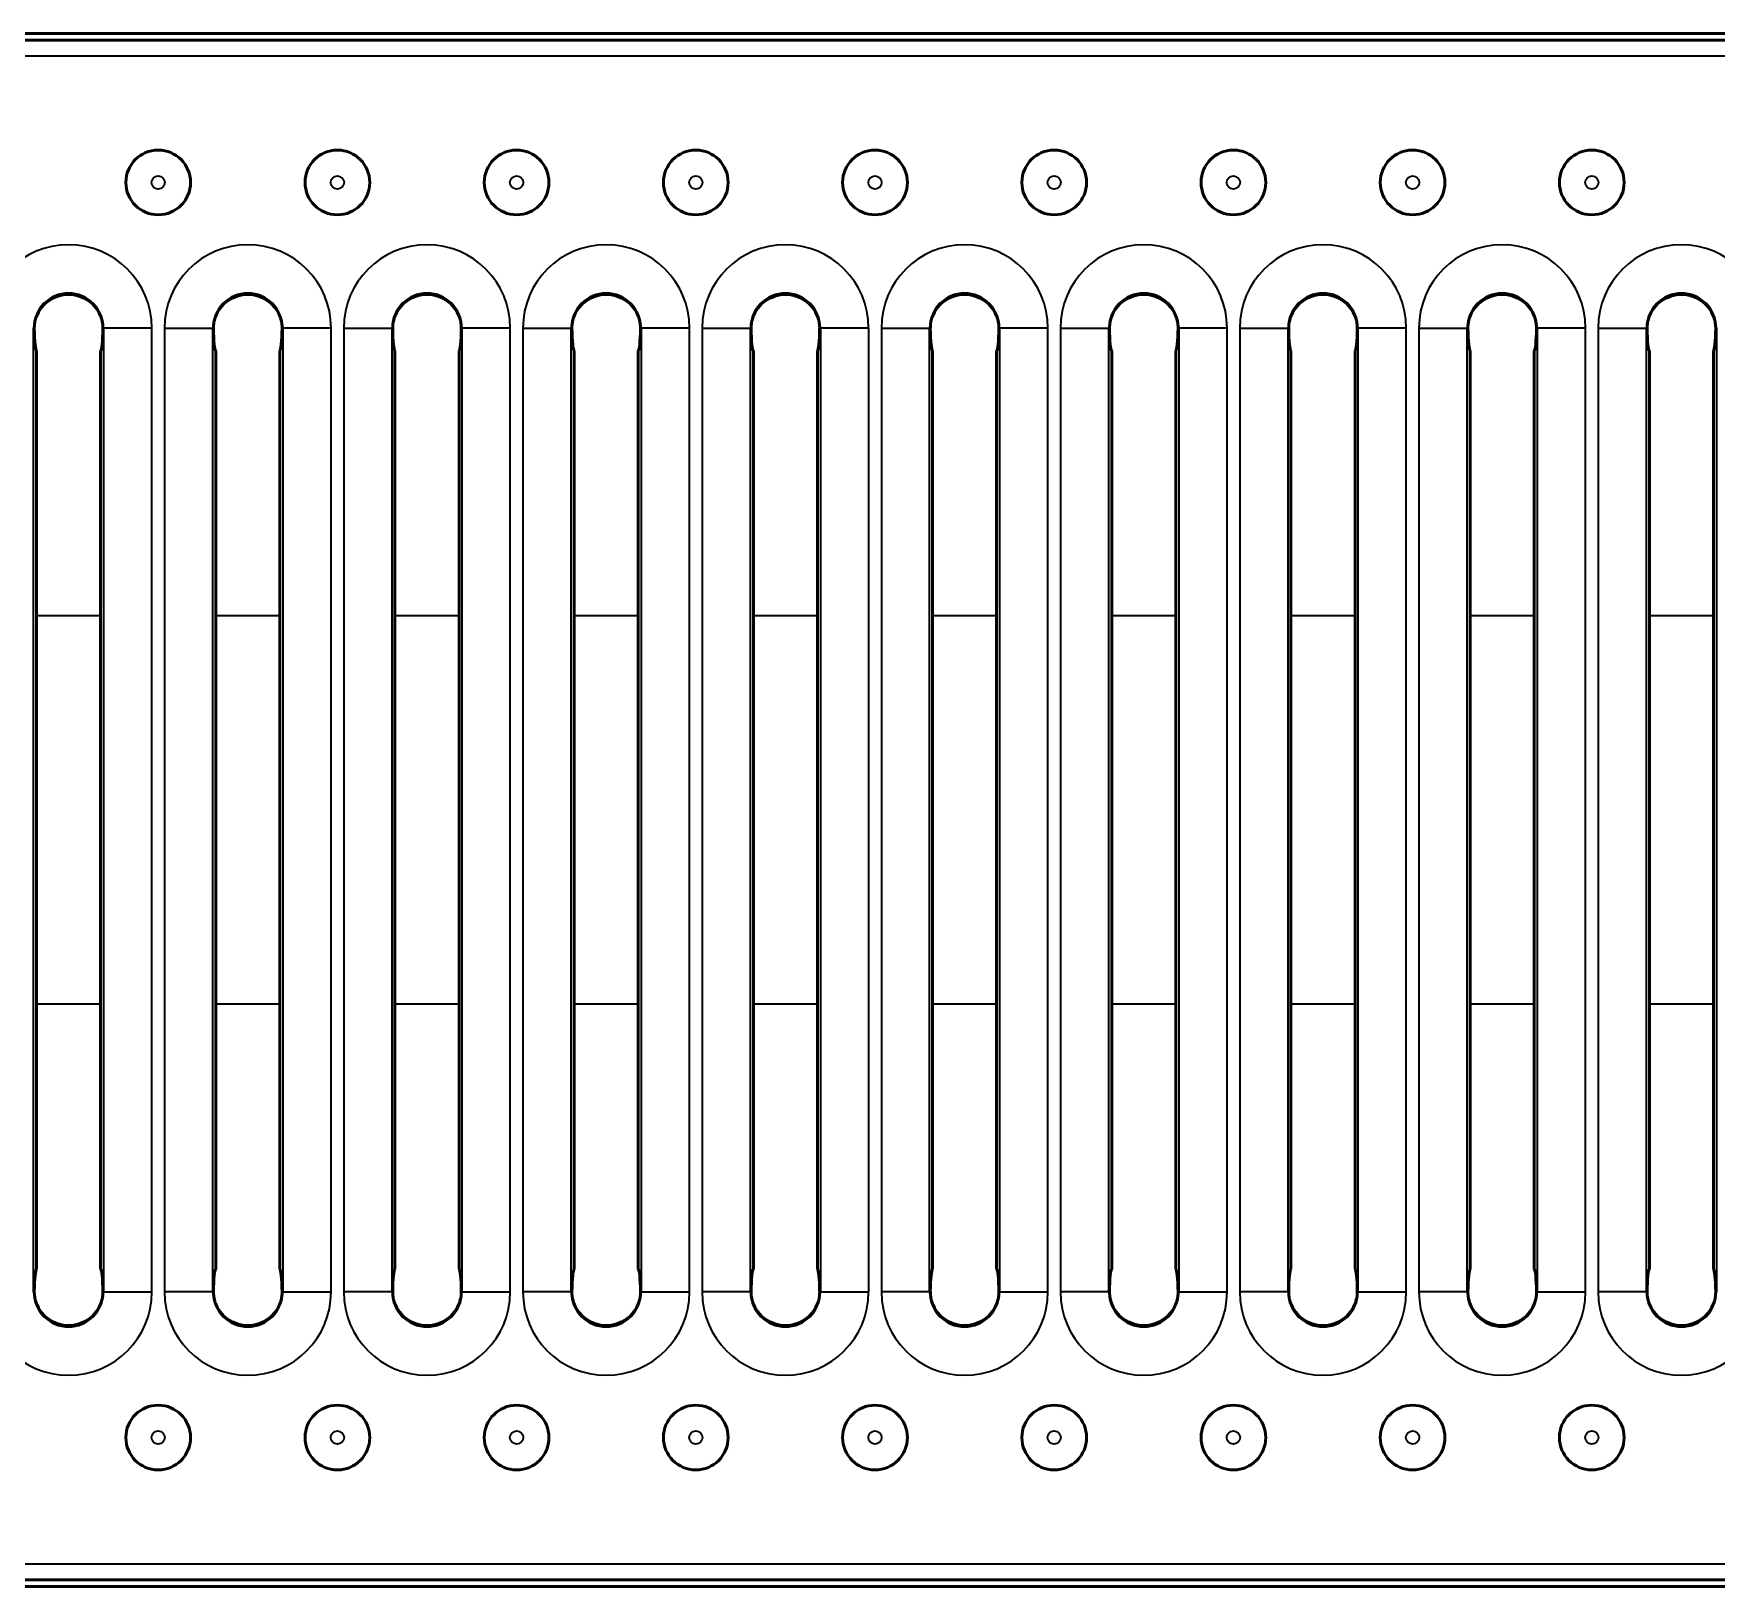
# Model space of a CAD drawing. Header units: millimetres. Extents: x 0 to 2181, y -65 to 1050.
# Drawn here: x 849.9 to 979.9, y 424.1 to 544.1 of the extents above; entities that cross this region are included whole.
import ezdxf

# ---------------------------------------------------------------- set-up
doc = ezdxf.new("R2010")
doc.units = ezdxf.units.MM
doc.header["$LTSCALE"] = 2.5
doc.layers.add('Sichtbar (ISO)', color=7, linetype='Continuous', lineweight=50)
doc.layers.add('Sichtbar schmal (ISO)', color=7, linetype='Continuous', lineweight=35)

msp = doc.modelspace()

# ---------------------------------------------------------------- linework, layer by layer
at = {"layer": 'Sichtbar (ISO)'}
for p, q in [((1435.667, 544.09), (435.667, 544.09)), ((1435.167, 543.59), (436.167, 543.59)), ((850.092, 519.59), (850.092, 448.59)), ((855.042, 448.59), (855.042, 519.59)), ((863.942, 519.59), (863.942, 448.59)), ((868.892, 448.59), (868.892, 519.59)), ((877.792, 519.59), (877.792, 448.59)), ((882.742, 448.59), (882.742, 519.59)), ((891.642, 519.59), (891.642, 448.59)), ((896.592, 448.59), (896.592, 519.59)), ((905.492, 519.59), (905.492, 448.59)), ((910.442, 448.59), (910.442, 519.59)), ((919.342, 519.59), (919.342, 448.59)), ((924.292, 448.59), (924.292, 519.59)), ((933.192, 519.59), (933.192, 448.59)), ((938.142, 448.59), (938.142, 519.59)), ((947.042, 519.59), (947.042, 448.59)), ((951.992, 448.59), (951.992, 519.59)), ((960.892, 519.59), (960.892, 448.59)), ((965.842, 448.59), (965.842, 519.59)), ((974.742, 519.59), (974.742, 448.59)), ((979.692, 448.59), (979.692, 519.59)), ((1435.667, 424.09), (435.667, 424.09)), ((1435.167, 424.59), (436.167, 424.59))]:
    msp.add_line(p, q, dxfattribs=at)
for centre in [(859.492, 532.59), (873.342, 532.59), (887.192, 532.59), (901.042, 532.59), (914.892, 532.59), (928.742, 532.59), (942.592, 532.59), (956.442, 532.59), (970.292, 532.59), (859.492, 435.59), (873.342, 435.59), (887.192, 435.59), (901.042, 435.59), (914.892, 435.59), (928.742, 435.59), (942.592, 435.59), (956.442, 435.59), (970.292, 435.59)]:
    msp.add_circle(centre, 2.5, dxfattribs=at)
for centre, major_axis, ratio, start_param, end_param in [((852.567, 521.268), (0, 2.667), 0.9996402, 5.0597379, 7.5066327), ((866.417, 521.268), (0, 2.667), 0.9996402, 5.0597379, 7.5066327), ((880.267, 521.268), (0, 2.667), 0.9996402, 5.0597379, 7.5066327), ((894.117, 521.268), (0, 2.667), 0.9996402, 5.0597379, 7.5066327), ((907.967, 521.268), (0, 2.667), 0.9996402, 5.0597379, 7.5066327), ((921.817, 521.268), (0, 2.667), 0.9996402, 5.0597379, 7.5066327), ((935.667, 521.268), (0, 2.667), 0.9996402, 5.0597379, 7.5066327), ((949.517, 521.268), (0, 2.667), 0.9996402, 5.0597379, 7.5066327), ((963.367, 521.268), (0, 2.667), 0.9996402, 5.0597379, 7.5066327), ((977.217, 521.268), (0, 2.667), 0.9996402, 5.0597379, 7.5066327), ((850.092, 521.59), (0, -2), 0.0874887, 4.8377168, 6.2831853), ((855.042, 521.59), (0, 2), 0.0874887, 3.1415927, 4.5870611), ((863.942, 521.59), (0, -2), 0.0874887, 4.8377168, 6.2831853), ((868.892, 521.59), (0, 2), 0.0874887, 3.1415927, 4.5870611), ((877.792, 521.59), (0, -2), 0.0874887, 4.8377168, 6.2831853), ((882.742, 521.59), (0, 2), 0.0874887, 3.1415927, 4.5870611), ((891.642, 521.59), (0, -2), 0.0874887, 4.8377168, 6.2831853), ((896.592, 521.59), (0, 2), 0.0874887, 3.1415927, 4.5870611), ((905.492, 521.59), (0, -2), 0.0874887, 4.8377168, 6.2831853), ((910.442, 521.59), (0, 2), 0.0874887, 3.1415927, 4.5870611), ((919.342, 521.59), (0, -2), 0.0874887, 4.8377168, 6.2831853), ((924.292, 521.59), (0, 2), 0.0874887, 3.1415927, 4.5870611), ((933.192, 521.59), (0, -2), 0.0874887, 4.8377168, 6.2831853), ((938.142, 521.59), (0, 2), 0.0874887, 3.1415927, 4.5870611), ((947.042, 521.59), (0, -2), 0.0874887, 4.8377168, 6.2831853), ((951.992, 521.59), (0, 2), 0.0874887, 3.1415927, 4.5870611), ((960.892, 521.59), (0, -2), 0.0874887, 4.8377168, 6.2831853), ((965.842, 521.59), (0, 2), 0.0874887, 3.1415927, 4.5870611), ((974.742, 521.59), (0, -2), 0.0874887, 4.8377168, 6.2831853), ((979.692, 521.59), (0, 2), 0.0874887, 3.1415927, 4.5870611), ((850.092, 446.59), (0, 2), 0.0874887, 0, 1.4454685), ((855.042, 446.59), (0, -2), 0.0874887, 1.6961242, 3.1415927), ((863.942, 446.59), (0, 2), 0.0874887, 0, 1.4454685), ((868.892, 446.59), (0, -2), 0.0874887, 1.6961242, 3.1415927), ((877.792, 446.59), (0, 2), 0.0874887, 0, 1.4454685), ((882.742, 446.59), (0, -2), 0.0874887, 1.6961242, 3.1415927), ((891.642, 446.59), (0, 2), 0.0874887, 0, 1.4454685), ((896.592, 446.59), (0, -2), 0.0874887, 1.6961242, 3.1415927), ((905.492, 446.59), (0, 2), 0.0874887, 0, 1.4454685), ((910.442, 446.59), (0, -2), 0.0874887, 1.6961242, 3.1415927), ((919.342, 446.59), (0, 2), 0.0874887, 0, 1.4454685), ((924.292, 446.59), (0, -2), 0.0874887, 1.6961242, 3.1415927), ((933.192, 446.59), (0, 2), 0.0874887, 0, 1.4454685), ((938.142, 446.59), (0, -2), 0.0874887, 1.6961242, 3.1415927), ((947.042, 446.59), (0, 2), 0.0874887, 0, 1.4454685), ((951.992, 446.59), (0, -2), 0.0874887, 1.6961242, 3.1415927), ((960.892, 446.59), (0, 2), 0.0874887, 0, 1.4454685), ((965.842, 446.59), (0, -2), 0.0874887, 1.6961242, 3.1415927), ((974.742, 446.59), (0, 2), 0.0874887, 0, 1.4454685), ((979.692, 446.59), (0, -2), 0.0874887, 1.6961242, 3.1415927), ((852.567, 446.911), (0, -2.667), 0.9996402, 5.0597379, 7.5066327), ((866.417, 446.911), (0, -2.667), 0.9996402, 5.0597379, 7.5066327), ((880.267, 446.911), (0, -2.667), 0.9996402, 5.0597379, 7.5066327), ((894.117, 446.911), (0, -2.667), 0.9996402, 5.0597379, 7.5066327), ((907.967, 446.911), (0, -2.667), 0.9996402, 5.0597379, 7.5066327), ((921.817, 446.911), (0, -2.667), 0.9996402, 5.0597379, 7.5066327), ((935.667, 446.911), (0, -2.667), 0.9996402, 5.0597379, 7.5066327), ((949.517, 446.911), (0, -2.667), 0.9996402, 5.0597379, 7.5066327), ((963.367, 446.911), (0, -2.667), 0.9996402, 5.0597379, 7.5066327), ((977.217, 446.911), (0, -2.667), 0.9996402, 5.0597379, 7.5066327)]:
    msp.add_ellipse(centre, major_axis=major_axis, ratio=ratio, start_param=start_param, end_param=end_param, dxfattribs=at)
for points, knots in [([(849.919, 521.34), (849.919, 521.353), (849.919, 521.367), (849.919, 521.396), (849.919, 521.411), (849.92, 521.452), (849.921, 521.477), (849.925, 521.554), (849.93, 521.606), (849.953, 521.793), (849.981, 521.925), (850.032, 522.094), (850.046, 522.135), (850.061, 522.176)], [0, 0, 0, 0, 0.004080736, 0.004080736, 0.00866605, 0.00866605, 0.016351881, 0.016351881, 0.031890083, 0.031890083, 0.072800189, 0.072800189, 0.086303969, 0.086303969, 0.086303969, 0.086303969]), ([(855.074, 522.176), (855.078, 522.166), (855.081, 522.155), (855.111, 522.07), (855.134, 521.993), (855.182, 521.787), (855.202, 521.657), (855.213, 521.496), (855.214, 521.467), (855.216, 521.422), (855.216, 521.406), (855.216, 521.381), (855.216, 521.373), (855.216, 521.356), (855.216, 521.348), (855.216, 521.34)], [0.001228229, 0.001228229, 0.001228229, 0.001228229, 0.004648992, 0.004648992, 0.029389751, 0.029389751, 0.068905962, 0.068905962, 0.077693724, 0.077693724, 0.082516728, 0.082516728, 0.085093648, 0.085093648, 0.087568489, 0.087568489, 0.087568489, 0.087568489]), ([(863.769, 521.34), (863.769, 521.353), (863.769, 521.367), (863.769, 521.396), (863.769, 521.411), (863.77, 521.452), (863.771, 521.477), (863.775, 521.554), (863.78, 521.606), (863.803, 521.793), (863.831, 521.925), (863.882, 522.094), (863.896, 522.135), (863.911, 522.176)], [0, 0, 0, 0, 0.004080736, 0.004080736, 0.00866605, 0.00866605, 0.016351881, 0.016351881, 0.031890083, 0.031890083, 0.072800189, 0.072800189, 0.086303969, 0.086303969, 0.086303969, 0.086303969]), ([(868.924, 522.176), (868.928, 522.166), (868.931, 522.155), (868.961, 522.07), (868.984, 521.993), (869.032, 521.787), (869.052, 521.657), (869.063, 521.496), (869.064, 521.467), (869.066, 521.422), (869.066, 521.406), (869.066, 521.381), (869.066, 521.373), (869.066, 521.356), (869.066, 521.348), (869.066, 521.34)], [0.001228229, 0.001228229, 0.001228229, 0.001228229, 0.004648992, 0.004648992, 0.029389751, 0.029389751, 0.068905962, 0.068905962, 0.077693724, 0.077693724, 0.082516728, 0.082516728, 0.085093648, 0.085093648, 0.087568489, 0.087568489, 0.087568489, 0.087568489]), ([(877.619, 521.34), (877.619, 521.353), (877.619, 521.367), (877.619, 521.396), (877.619, 521.411), (877.62, 521.452), (877.621, 521.477), (877.625, 521.554), (877.63, 521.606), (877.653, 521.793), (877.681, 521.925), (877.732, 522.094), (877.746, 522.135), (877.761, 522.176)], [0, 0, 0, 0, 0.004080736, 0.004080736, 0.00866605, 0.00866605, 0.016351881, 0.016351881, 0.031890083, 0.031890083, 0.072800189, 0.072800189, 0.086303969, 0.086303969, 0.086303969, 0.086303969]), ([(882.774, 522.176), (882.778, 522.166), (882.781, 522.155), (882.811, 522.07), (882.834, 521.993), (882.882, 521.787), (882.902, 521.657), (882.913, 521.496), (882.914, 521.467), (882.916, 521.422), (882.916, 521.406), (882.916, 521.381), (882.916, 521.373), (882.916, 521.356), (882.916, 521.348), (882.916, 521.34)], [0.001228229, 0.001228229, 0.001228229, 0.001228229, 0.004648992, 0.004648992, 0.029389751, 0.029389751, 0.068905962, 0.068905962, 0.077693724, 0.077693724, 0.082516728, 0.082516728, 0.085093648, 0.085093648, 0.087568489, 0.087568489, 0.087568489, 0.087568489]), ([(891.469, 521.34), (891.469, 521.353), (891.469, 521.367), (891.469, 521.396), (891.469, 521.411), (891.47, 521.452), (891.471, 521.477), (891.475, 521.554), (891.48, 521.606), (891.503, 521.793), (891.531, 521.925), (891.582, 522.094), (891.596, 522.135), (891.611, 522.176)], [0, 0, 0, 0, 0.004080736, 0.004080736, 0.00866605, 0.00866605, 0.016351881, 0.016351881, 0.031890083, 0.031890083, 0.072800189, 0.072800189, 0.086303969, 0.086303969, 0.086303969, 0.086303969]), ([(896.624, 522.176), (896.628, 522.166), (896.631, 522.155), (896.661, 522.07), (896.684, 521.993), (896.732, 521.787), (896.752, 521.657), (896.763, 521.496), (896.764, 521.467), (896.766, 521.422), (896.766, 521.406), (896.766, 521.381), (896.766, 521.373), (896.766, 521.356), (896.766, 521.348), (896.766, 521.34)], [0.001228229, 0.001228229, 0.001228229, 0.001228229, 0.004648992, 0.004648992, 0.029389751, 0.029389751, 0.068905962, 0.068905962, 0.077693724, 0.077693724, 0.082516728, 0.082516728, 0.085093648, 0.085093648, 0.087568489, 0.087568489, 0.087568489, 0.087568489]), ([(905.319, 521.34), (905.319, 521.353), (905.319, 521.367), (905.319, 521.396), (905.319, 521.411), (905.32, 521.452), (905.321, 521.477), (905.325, 521.554), (905.33, 521.606), (905.353, 521.793), (905.381, 521.925), (905.432, 522.094), (905.446, 522.135), (905.461, 522.176)], [0, 0, 0, 0, 0.004080736, 0.004080736, 0.00866605, 0.00866605, 0.016351881, 0.016351881, 0.031890083, 0.031890083, 0.072800189, 0.072800189, 0.086303969, 0.086303969, 0.086303969, 0.086303969]), ([(910.474, 522.176), (910.478, 522.166), (910.481, 522.155), (910.511, 522.07), (910.534, 521.993), (910.582, 521.787), (910.602, 521.657), (910.613, 521.496), (910.614, 521.467), (910.616, 521.422), (910.616, 521.406), (910.616, 521.381), (910.616, 521.373), (910.616, 521.356), (910.616, 521.348), (910.616, 521.34)], [0.001228229, 0.001228229, 0.001228229, 0.001228229, 0.004648992, 0.004648992, 0.029389751, 0.029389751, 0.068905962, 0.068905962, 0.077693724, 0.077693724, 0.082516728, 0.082516728, 0.085093648, 0.085093648, 0.087568489, 0.087568489, 0.087568489, 0.087568489]), ([(919.169, 521.34), (919.169, 521.353), (919.169, 521.367), (919.169, 521.396), (919.169, 521.411), (919.17, 521.452), (919.171, 521.477), (919.175, 521.554), (919.18, 521.606), (919.203, 521.793), (919.231, 521.925), (919.282, 522.094), (919.296, 522.135), (919.311, 522.176)], [0, 0, 0, 0, 0.004080736, 0.004080736, 0.00866605, 0.00866605, 0.016351881, 0.016351881, 0.031890083, 0.031890083, 0.072800189, 0.072800189, 0.086303969, 0.086303969, 0.086303969, 0.086303969]), ([(924.324, 522.176), (924.328, 522.166), (924.331, 522.155), (924.361, 522.07), (924.384, 521.993), (924.432, 521.787), (924.452, 521.657), (924.463, 521.496), (924.464, 521.467), (924.466, 521.422), (924.466, 521.406), (924.466, 521.381), (924.466, 521.373), (924.466, 521.356), (924.466, 521.348), (924.466, 521.34)], [0.001228229, 0.001228229, 0.001228229, 0.001228229, 0.004648992, 0.004648992, 0.029389751, 0.029389751, 0.068905962, 0.068905962, 0.077693724, 0.077693724, 0.082516728, 0.082516728, 0.085093648, 0.085093648, 0.087568489, 0.087568489, 0.087568489, 0.087568489]), ([(933.019, 521.34), (933.018, 521.429), (933.022, 521.519), (933.046, 521.752), (933.074, 521.897), (933.129, 522.084), (933.144, 522.13), (933.161, 522.176)], [0.926222978, 0.926222978, 0.926222978, 0.926222978, 0.952847845, 0.952847845, 0.996529956, 0.996529956, 1.011169979, 1.011169979, 1.011169979, 1.011169979]), ([(938.174, 522.176), (938.19, 522.13), (938.206, 522.084), (938.261, 521.897), (938.289, 521.752), (938.313, 521.519), (938.317, 521.429), (938.316, 521.34)], [0.30692114, 0.30692114, 0.30692114, 0.30692114, 0.321561164, 0.321561164, 0.365243274, 0.365243274, 0.391868142, 0.391868142, 0.391868142, 0.391868142]), ([(946.869, 521.34), (946.869, 521.353), (946.869, 521.367), (946.869, 521.396), (946.869, 521.411), (946.87, 521.452), (946.871, 521.477), (946.875, 521.554), (946.88, 521.606), (946.903, 521.793), (946.931, 521.925), (946.982, 522.094), (946.996, 522.135), (947.011, 522.176)], [0, 0, 0, 0, 0.004080736, 0.004080736, 0.00866605, 0.00866605, 0.016351881, 0.016351881, 0.031890083, 0.031890083, 0.072800189, 0.072800189, 0.086303969, 0.086303969, 0.086303969, 0.086303969]), ([(952.024, 522.176), (952.028, 522.166), (952.031, 522.155), (952.061, 522.07), (952.084, 521.993), (952.132, 521.787), (952.152, 521.657), (952.163, 521.496), (952.164, 521.467), (952.166, 521.422), (952.166, 521.406), (952.166, 521.381), (952.166, 521.373), (952.166, 521.356), (952.166, 521.348), (952.166, 521.34)], [0.001228229, 0.001228229, 0.001228229, 0.001228229, 0.004648992, 0.004648992, 0.029389751, 0.029389751, 0.068905962, 0.068905962, 0.077693724, 0.077693724, 0.082516728, 0.082516728, 0.085093648, 0.085093648, 0.087568489, 0.087568489, 0.087568489, 0.087568489]), ([(960.719, 521.34), (960.719, 521.353), (960.719, 521.367), (960.719, 521.396), (960.719, 521.411), (960.72, 521.452), (960.721, 521.477), (960.725, 521.554), (960.73, 521.606), (960.753, 521.793), (960.781, 521.925), (960.832, 522.094), (960.846, 522.135), (960.861, 522.176)], [0, 0, 0, 0, 0.004080736, 0.004080736, 0.00866605, 0.00866605, 0.016351881, 0.016351881, 0.031890083, 0.031890083, 0.072800189, 0.072800189, 0.086303969, 0.086303969, 0.086303969, 0.086303969]), ([(965.874, 522.176), (965.878, 522.166), (965.881, 522.155), (965.911, 522.07), (965.934, 521.993), (965.982, 521.787), (966.002, 521.657), (966.013, 521.496), (966.014, 521.467), (966.016, 521.422), (966.016, 521.406), (966.016, 521.381), (966.016, 521.373), (966.016, 521.356), (966.016, 521.348), (966.016, 521.34)], [0.001228229, 0.001228229, 0.001228229, 0.001228229, 0.004648992, 0.004648992, 0.029389751, 0.029389751, 0.068905962, 0.068905962, 0.077693724, 0.077693724, 0.082516728, 0.082516728, 0.085093648, 0.085093648, 0.087568489, 0.087568489, 0.087568489, 0.087568489]), ([(974.569, 521.34), (974.569, 521.353), (974.569, 521.367), (974.569, 521.396), (974.569, 521.411), (974.57, 521.452), (974.571, 521.477), (974.575, 521.554), (974.58, 521.606), (974.603, 521.793), (974.631, 521.925), (974.682, 522.094), (974.696, 522.135), (974.711, 522.176)], [0, 0, 0, 0, 0.004080736, 0.004080736, 0.00866605, 0.00866605, 0.016351881, 0.016351881, 0.031890083, 0.031890083, 0.072800189, 0.072800189, 0.086303969, 0.086303969, 0.086303969, 0.086303969]), ([(979.724, 522.176), (979.728, 522.166), (979.731, 522.155), (979.761, 522.07), (979.784, 521.993), (979.832, 521.787), (979.852, 521.657), (979.863, 521.496), (979.864, 521.467), (979.866, 521.422), (979.866, 521.406), (979.866, 521.381), (979.866, 521.373), (979.866, 521.356), (979.866, 521.348), (979.866, 521.34)], [0.001228229, 0.001228229, 0.001228229, 0.001228229, 0.004648992, 0.004648992, 0.029389751, 0.029389751, 0.068905962, 0.068905962, 0.077693724, 0.077693724, 0.082516728, 0.082516728, 0.085093648, 0.085093648, 0.087568489, 0.087568489, 0.087568489, 0.087568489]), ([(850.061, 446.004), (850.057, 446.014), (850.053, 446.024), (850.024, 446.11), (850.001, 446.187), (849.953, 446.393), (849.933, 446.523), (849.922, 446.683), (849.921, 446.712), (849.919, 446.758), (849.919, 446.774), (849.919, 446.798), (849.919, 446.807), (849.919, 446.823), (849.919, 446.832), (849.919, 446.84)], [0.001228229, 0.001228229, 0.001228229, 0.001228229, 0.004648992, 0.004648992, 0.029389751, 0.029389751, 0.068905962, 0.068905962, 0.077693724, 0.077693724, 0.082516728, 0.082516728, 0.085093648, 0.085093648, 0.087568489, 0.087568489, 0.087568489, 0.087568489]), ([(855.216, 446.84), (855.216, 446.826), (855.216, 446.813), (855.216, 446.784), (855.216, 446.769), (855.215, 446.728), (855.214, 446.703), (855.209, 446.625), (855.205, 446.574), (855.182, 446.387), (855.153, 446.255), (855.102, 446.086), (855.089, 446.044), (855.074, 446.004)], [0, 0, 0, 0, 0.004080736, 0.004080736, 0.00866605, 0.00866605, 0.016351881, 0.016351881, 0.031890083, 0.031890083, 0.072800189, 0.072800189, 0.086303969, 0.086303969, 0.086303969, 0.086303969]), ([(863.911, 446.004), (863.907, 446.014), (863.903, 446.024), (863.874, 446.11), (863.851, 446.187), (863.803, 446.393), (863.783, 446.523), (863.772, 446.683), (863.771, 446.712), (863.769, 446.758), (863.769, 446.774), (863.769, 446.798), (863.769, 446.807), (863.769, 446.823), (863.769, 446.832), (863.769, 446.84)], [0.001228229, 0.001228229, 0.001228229, 0.001228229, 0.004648992, 0.004648992, 0.029389751, 0.029389751, 0.068905962, 0.068905962, 0.077693724, 0.077693724, 0.082516728, 0.082516728, 0.085093648, 0.085093648, 0.087568489, 0.087568489, 0.087568489, 0.087568489]), ([(869.066, 446.84), (869.066, 446.826), (869.066, 446.813), (869.066, 446.784), (869.066, 446.769), (869.065, 446.728), (869.064, 446.703), (869.059, 446.625), (869.055, 446.574), (869.032, 446.387), (869.003, 446.255), (868.952, 446.086), (868.939, 446.044), (868.924, 446.004)], [0, 0, 0, 0, 0.004080736, 0.004080736, 0.00866605, 0.00866605, 0.016351881, 0.016351881, 0.031890083, 0.031890083, 0.072800189, 0.072800189, 0.086303969, 0.086303969, 0.086303969, 0.086303969]), ([(877.761, 446.004), (877.757, 446.014), (877.753, 446.024), (877.724, 446.11), (877.701, 446.187), (877.653, 446.393), (877.633, 446.523), (877.622, 446.683), (877.621, 446.712), (877.619, 446.758), (877.619, 446.774), (877.619, 446.798), (877.619, 446.807), (877.619, 446.823), (877.619, 446.832), (877.619, 446.84)], [0.001228229, 0.001228229, 0.001228229, 0.001228229, 0.004648992, 0.004648992, 0.029389751, 0.029389751, 0.068905962, 0.068905962, 0.077693724, 0.077693724, 0.082516728, 0.082516728, 0.085093648, 0.085093648, 0.087568489, 0.087568489, 0.087568489, 0.087568489]), ([(882.916, 446.84), (882.916, 446.826), (882.916, 446.813), (882.916, 446.784), (882.916, 446.769), (882.915, 446.728), (882.914, 446.703), (882.909, 446.625), (882.905, 446.574), (882.882, 446.387), (882.853, 446.255), (882.802, 446.086), (882.789, 446.044), (882.774, 446.004)], [0, 0, 0, 0, 0.004080736, 0.004080736, 0.00866605, 0.00866605, 0.016351881, 0.016351881, 0.031890083, 0.031890083, 0.072800189, 0.072800189, 0.086303969, 0.086303969, 0.086303969, 0.086303969]), ([(891.611, 446.004), (891.607, 446.014), (891.603, 446.024), (891.574, 446.11), (891.551, 446.187), (891.503, 446.393), (891.483, 446.523), (891.472, 446.683), (891.471, 446.712), (891.469, 446.758), (891.469, 446.774), (891.469, 446.798), (891.469, 446.807), (891.469, 446.823), (891.469, 446.832), (891.469, 446.84)], [0.001228229, 0.001228229, 0.001228229, 0.001228229, 0.004648992, 0.004648992, 0.029389751, 0.029389751, 0.068905962, 0.068905962, 0.077693724, 0.077693724, 0.082516728, 0.082516728, 0.085093648, 0.085093648, 0.087568489, 0.087568489, 0.087568489, 0.087568489]), ([(896.766, 446.84), (896.766, 446.826), (896.766, 446.813), (896.766, 446.784), (896.766, 446.769), (896.765, 446.728), (896.764, 446.703), (896.759, 446.625), (896.755, 446.574), (896.732, 446.387), (896.703, 446.255), (896.652, 446.086), (896.639, 446.044), (896.624, 446.004)], [0, 0, 0, 0, 0.004080736, 0.004080736, 0.00866605, 0.00866605, 0.016351881, 0.016351881, 0.031890083, 0.031890083, 0.072800189, 0.072800189, 0.086303969, 0.086303969, 0.086303969, 0.086303969]), ([(905.461, 446.004), (905.457, 446.014), (905.453, 446.024), (905.424, 446.11), (905.401, 446.187), (905.353, 446.393), (905.333, 446.523), (905.322, 446.683), (905.321, 446.712), (905.319, 446.758), (905.319, 446.774), (905.319, 446.798), (905.319, 446.807), (905.319, 446.823), (905.319, 446.832), (905.319, 446.84)], [0.001228229, 0.001228229, 0.001228229, 0.001228229, 0.004648992, 0.004648992, 0.029389751, 0.029389751, 0.068905962, 0.068905962, 0.077693724, 0.077693724, 0.082516728, 0.082516728, 0.085093648, 0.085093648, 0.087568489, 0.087568489, 0.087568489, 0.087568489]), ([(910.616, 446.84), (910.616, 446.826), (910.616, 446.813), (910.616, 446.784), (910.616, 446.769), (910.615, 446.728), (910.614, 446.703), (910.609, 446.625), (910.605, 446.574), (910.582, 446.387), (910.553, 446.255), (910.502, 446.086), (910.489, 446.044), (910.474, 446.004)], [0, 0, 0, 0, 0.004080736, 0.004080736, 0.00866605, 0.00866605, 0.016351881, 0.016351881, 0.031890083, 0.031890083, 0.072800189, 0.072800189, 0.086303969, 0.086303969, 0.086303969, 0.086303969]), ([(919.311, 446.004), (919.307, 446.014), (919.303, 446.024), (919.274, 446.11), (919.251, 446.187), (919.203, 446.393), (919.183, 446.523), (919.172, 446.683), (919.171, 446.712), (919.169, 446.758), (919.169, 446.774), (919.169, 446.798), (919.169, 446.807), (919.169, 446.823), (919.169, 446.832), (919.169, 446.84)], [0.001228229, 0.001228229, 0.001228229, 0.001228229, 0.004648992, 0.004648992, 0.029389751, 0.029389751, 0.068905962, 0.068905962, 0.077693724, 0.077693724, 0.082516728, 0.082516728, 0.085093648, 0.085093648, 0.087568489, 0.087568489, 0.087568489, 0.087568489]), ([(924.466, 446.84), (924.466, 446.826), (924.466, 446.813), (924.466, 446.784), (924.466, 446.769), (924.465, 446.728), (924.464, 446.703), (924.459, 446.625), (924.455, 446.574), (924.432, 446.387), (924.403, 446.255), (924.352, 446.086), (924.339, 446.044), (924.324, 446.004)], [0, 0, 0, 0, 0.004080736, 0.004080736, 0.00866605, 0.00866605, 0.016351881, 0.016351881, 0.031890083, 0.031890083, 0.072800189, 0.072800189, 0.086303969, 0.086303969, 0.086303969, 0.086303969]), ([(933.161, 446.004), (933.144, 446.049), (933.129, 446.096), (933.074, 446.282), (933.046, 446.427), (933.022, 446.66), (933.018, 446.75), (933.019, 446.84)], [0.92606731, 0.92606731, 0.92606731, 0.92606731, 0.940707334, 0.940707334, 0.984389444, 0.984389444, 1.011014312, 1.011014312, 1.011014312, 1.011014312]), ([(938.316, 446.84), (938.317, 446.75), (938.313, 446.66), (938.289, 446.427), (938.261, 446.282), (938.206, 446.096), (938.19, 446.049), (938.174, 446.004)], [0.307076808, 0.307076808, 0.307076808, 0.307076808, 0.333701675, 0.333701675, 0.377383785, 0.377383785, 0.392023809, 0.392023809, 0.392023809, 0.392023809]), ([(947.011, 446.004), (947.007, 446.014), (947.003, 446.024), (946.974, 446.11), (946.951, 446.187), (946.903, 446.393), (946.883, 446.523), (946.872, 446.683), (946.871, 446.712), (946.869, 446.758), (946.869, 446.774), (946.869, 446.798), (946.869, 446.807), (946.869, 446.823), (946.869, 446.832), (946.869, 446.84)], [0.001228229, 0.001228229, 0.001228229, 0.001228229, 0.004648992, 0.004648992, 0.029389751, 0.029389751, 0.068905962, 0.068905962, 0.077693724, 0.077693724, 0.082516728, 0.082516728, 0.085093648, 0.085093648, 0.087568489, 0.087568489, 0.087568489, 0.087568489]), ([(952.166, 446.84), (952.166, 446.826), (952.166, 446.813), (952.166, 446.784), (952.166, 446.769), (952.165, 446.728), (952.164, 446.703), (952.159, 446.625), (952.155, 446.574), (952.132, 446.387), (952.103, 446.255), (952.052, 446.086), (952.039, 446.044), (952.024, 446.004)], [0, 0, 0, 0, 0.004080736, 0.004080736, 0.00866605, 0.00866605, 0.016351881, 0.016351881, 0.031890083, 0.031890083, 0.072800189, 0.072800189, 0.086303969, 0.086303969, 0.086303969, 0.086303969]), ([(960.861, 446.004), (960.857, 446.014), (960.853, 446.024), (960.824, 446.11), (960.801, 446.187), (960.753, 446.393), (960.733, 446.523), (960.722, 446.683), (960.721, 446.712), (960.719, 446.758), (960.719, 446.774), (960.719, 446.798), (960.719, 446.807), (960.719, 446.823), (960.719, 446.832), (960.719, 446.84)], [0.001228229, 0.001228229, 0.001228229, 0.001228229, 0.004648992, 0.004648992, 0.029389751, 0.029389751, 0.068905962, 0.068905962, 0.077693724, 0.077693724, 0.082516728, 0.082516728, 0.085093648, 0.085093648, 0.087568489, 0.087568489, 0.087568489, 0.087568489]), ([(966.016, 446.84), (966.016, 446.826), (966.016, 446.813), (966.016, 446.784), (966.016, 446.769), (966.015, 446.728), (966.014, 446.703), (966.009, 446.625), (966.005, 446.574), (965.982, 446.387), (965.953, 446.255), (965.902, 446.086), (965.889, 446.044), (965.874, 446.004)], [0, 0, 0, 0, 0.004080736, 0.004080736, 0.00866605, 0.00866605, 0.016351881, 0.016351881, 0.031890083, 0.031890083, 0.072800189, 0.072800189, 0.086303969, 0.086303969, 0.086303969, 0.086303969]), ([(974.711, 446.004), (974.707, 446.014), (974.703, 446.024), (974.674, 446.11), (974.651, 446.187), (974.603, 446.393), (974.583, 446.523), (974.572, 446.683), (974.571, 446.712), (974.569, 446.758), (974.569, 446.774), (974.569, 446.798), (974.569, 446.807), (974.569, 446.823), (974.569, 446.832), (974.569, 446.84)], [0.001228229, 0.001228229, 0.001228229, 0.001228229, 0.004648992, 0.004648992, 0.029389751, 0.029389751, 0.068905962, 0.068905962, 0.077693724, 0.077693724, 0.082516728, 0.082516728, 0.085093648, 0.085093648, 0.087568489, 0.087568489, 0.087568489, 0.087568489]), ([(979.866, 446.84), (979.866, 446.826), (979.866, 446.813), (979.866, 446.784), (979.866, 446.769), (979.865, 446.728), (979.864, 446.703), (979.859, 446.625), (979.855, 446.574), (979.832, 446.387), (979.803, 446.255), (979.752, 446.086), (979.739, 446.044), (979.724, 446.004)], [0, 0, 0, 0, 0.004080736, 0.004080736, 0.00866605, 0.00866605, 0.016351881, 0.016351881, 0.031890083, 0.031890083, 0.072800189, 0.072800189, 0.086303969, 0.086303969, 0.086303969, 0.086303969])]:
    msp.add_open_spline(points, degree=3, knots=knots, dxfattribs=at)
at = {"layer": 'Sichtbar schmal (ISO)'}
for p, q in [((1435.167, 542.34), (436.167, 542.34)), ((849.867, 446.84), (849.867, 521.34)), ((849.867, 521.34), (849.919, 521.34)), ((855.268, 521.34), (855.216, 521.34)), ((859.003, 521.34), (855.268, 521.34)), ((855.268, 521.34), (855.268, 446.84)), ((859.003, 446.84), (859.003, 521.34)), ((859.982, 521.34), (859.982, 446.84)), ((859.982, 521.34), (863.717, 521.34)), ((863.717, 446.84), (863.717, 521.34)), ((863.717, 521.34), (863.769, 521.34)), ((869.118, 521.34), (869.066, 521.34)), ((872.853, 521.34), (869.118, 521.34)), ((869.118, 521.34), (869.118, 446.84)), ((872.853, 446.84), (872.853, 521.34)), ((873.832, 521.34), (873.832, 446.84)), ((873.832, 521.34), (877.567, 521.34)), ((877.567, 446.84), (877.567, 521.34)), ((877.567, 521.34), (877.619, 521.34)), ((882.968, 521.34), (882.916, 521.34)), ((886.703, 521.34), (882.968, 521.34)), ((882.968, 521.34), (882.968, 446.84)), ((886.703, 446.84), (886.703, 521.34)), ((887.682, 521.34), (887.682, 446.84)), ((887.682, 521.34), (891.417, 521.34)), ((891.417, 446.84), (891.417, 521.34)), ((891.417, 521.34), (891.469, 521.34)), ((896.818, 521.34), (896.766, 521.34)), ((900.553, 521.34), (896.818, 521.34)), ((896.818, 521.34), (896.818, 446.84)), ((900.553, 446.84), (900.553, 521.34)), ((901.532, 521.34), (901.532, 446.84)), ((901.532, 521.34), (905.267, 521.34)), ((905.267, 446.84), (905.267, 521.34)), ((905.267, 521.34), (905.319, 521.34)), ((910.668, 521.34), (910.616, 521.34)), ((914.403, 521.34), (910.668, 521.34)), ((910.668, 521.34), (910.668, 446.84)), ((914.403, 446.84), (914.403, 521.34)), ((915.382, 521.34), (915.382, 446.84)), ((915.382, 521.34), (919.117, 521.34)), ((919.117, 446.84), (919.117, 521.34)), ((919.117, 521.34), (919.169, 521.34)), ((924.518, 521.34), (924.466, 521.34)), ((928.253, 521.34), (924.518, 521.34)), ((924.518, 521.34), (924.518, 446.84)), ((928.253, 446.84), (928.253, 521.34)), ((929.232, 521.34), (929.232, 446.84)), ((929.232, 521.34), (932.967, 521.34)), ((932.967, 446.84), (932.967, 521.34)), ((932.967, 521.34), (933.019, 521.34)), ((938.368, 521.34), (938.316, 521.34)), ((942.103, 521.34), (938.368, 521.34)), ((938.368, 521.34), (938.368, 446.84)), ((942.103, 446.84), (942.103, 521.34)), ((943.082, 521.34), (943.082, 446.84)), ((943.082, 521.34), (946.817, 521.34)), ((946.817, 446.84), (946.817, 521.34)), ((946.817, 521.34), (946.869, 521.34)), ((952.218, 521.34), (952.166, 521.34)), ((955.953, 521.34), (952.218, 521.34)), ((952.218, 521.34), (952.218, 446.84)), ((955.953, 446.84), (955.953, 521.34)), ((956.932, 521.34), (956.932, 446.84)), ((956.932, 521.34), (960.667, 521.34)), ((960.667, 446.84), (960.667, 521.34)), ((960.667, 521.34), (960.719, 521.34)), ((966.068, 521.34), (966.016, 521.34)), ((969.803, 521.34), (966.068, 521.34)), ((966.068, 521.34), (966.068, 446.84)), ((969.803, 446.84), (969.803, 521.34)), ((970.782, 521.34), (970.782, 446.84)), ((970.782, 521.34), (974.517, 521.34)), ((974.517, 446.84), (974.517, 521.34)), ((974.517, 521.34), (974.569, 521.34)), ((979.918, 521.34), (979.866, 521.34)), ((979.918, 521.34), (979.918, 446.84)), ((855.042, 499.09), (850.092, 499.09)), ((868.892, 499.09), (863.942, 499.09)), ((882.742, 499.09), (877.792, 499.09)), ((896.592, 499.09), (891.642, 499.09)), ((910.442, 499.09), (905.492, 499.09)), ((924.292, 499.09), (919.342, 499.09)), ((938.142, 499.09), (933.192, 499.09)), ((951.992, 499.09), (947.042, 499.09)), ((965.842, 499.09), (960.892, 499.09)), ((979.692, 499.09), (974.742, 499.09)), ((855.042, 469.09), (850.092, 469.09)), ((868.892, 469.09), (863.942, 469.09)), ((882.742, 469.09), (877.792, 469.09)), ((896.592, 469.09), (891.642, 469.09)), ((910.442, 469.09), (905.492, 469.09)), ((924.292, 469.09), (919.342, 469.09)), ((938.142, 469.09), (933.192, 469.09)), ((951.992, 469.09), (947.042, 469.09)), ((965.842, 469.09), (960.892, 469.09)), ((979.692, 469.09), (974.742, 469.09)), ((849.867, 446.84), (849.919, 446.84)), ((855.268, 446.84), (855.216, 446.84)), ((855.268, 446.84), (859.003, 446.84)), ((863.717, 446.84), (859.982, 446.84)), ((863.717, 446.84), (863.769, 446.84)), ((869.118, 446.84), (869.066, 446.84)), ((869.118, 446.84), (872.853, 446.84)), ((877.567, 446.84), (873.832, 446.84)), ((877.567, 446.84), (877.619, 446.84)), ((882.968, 446.84), (882.916, 446.84)), ((882.968, 446.84), (886.703, 446.84)), ((891.417, 446.84), (887.682, 446.84)), ((891.417, 446.84), (891.469, 446.84)), ((896.818, 446.84), (896.766, 446.84)), ((896.818, 446.84), (900.553, 446.84)), ((905.267, 446.84), (901.532, 446.84)), ((905.267, 446.84), (905.319, 446.84)), ((910.668, 446.84), (910.616, 446.84)), ((910.668, 446.84), (914.403, 446.84)), ((919.117, 446.84), (915.382, 446.84)), ((919.117, 446.84), (919.169, 446.84)), ((924.518, 446.84), (924.466, 446.84)), ((924.518, 446.84), (928.253, 446.84)), ((932.967, 446.84), (929.232, 446.84)), ((932.967, 446.84), (933.019, 446.84)), ((938.368, 446.84), (938.316, 446.84)), ((938.368, 446.84), (942.103, 446.84)), ((946.817, 446.84), (943.082, 446.84)), ((946.817, 446.84), (946.869, 446.84)), ((952.218, 446.84), (952.166, 446.84)), ((952.218, 446.84), (955.953, 446.84)), ((960.667, 446.84), (956.932, 446.84)), ((960.667, 446.84), (960.719, 446.84)), ((966.068, 446.84), (966.016, 446.84)), ((966.068, 446.84), (969.803, 446.84)), ((974.517, 446.84), (970.782, 446.84)), ((974.517, 446.84), (974.569, 446.84)), ((979.918, 446.84), (979.866, 446.84)), ((436.167, 425.84), (1435.167, 425.84))]:
    msp.add_line(p, q, dxfattribs=at)
for centre in [(859.492, 532.59), (873.342, 532.59), (887.192, 532.59), (901.042, 532.59), (914.892, 532.59), (928.742, 532.59), (942.592, 532.59), (956.442, 532.59), (970.292, 532.59), (859.492, 435.59), (873.342, 435.59), (887.192, 435.59), (901.042, 435.59), (914.892, 435.59), (928.742, 435.59), (942.592, 435.59), (956.442, 435.59), (970.292, 435.59)]:
    msp.add_circle(centre, 0.511, dxfattribs=at)
for centre, radius, start, end in [((852.567, 521.34), 6.435, 0, 180), ((866.417, 521.34), 6.435, 0, 180), ((880.267, 521.34), 6.435, 0, 180), ((894.117, 521.34), 6.435, 0, 180), ((907.967, 521.34), 6.435, 0, 180), ((921.817, 521.34), 6.435, 0, 180), ((935.667, 521.34), 6.435, 0, 180), ((949.517, 521.34), 6.435, 0, 180), ((963.367, 521.34), 6.435, 0, 180), ((977.217, 521.34), 6.435, 0, 180), ((852.567, 521.34), 2.701, 0, 180), ((866.417, 521.34), 2.701, 0, 180), ((880.267, 521.34), 2.701, 0, 180), ((894.117, 521.34), 2.701, 0, 180), ((907.967, 521.34), 2.701, 0, 180), ((921.817, 521.34), 2.701, 0, 180), ((935.667, 521.34), 2.701, 0, 180), ((949.517, 521.34), 2.701, 0, 180), ((963.367, 521.34), 2.701, 0, 180), ((977.217, 521.34), 2.701, 0, 180), ((852.567, 446.84), 6.435, 180, 0), ((852.567, 446.84), 2.701, 180, 0), ((866.417, 446.84), 6.435, 180, 0), ((866.417, 446.84), 2.701, 180, 0), ((880.267, 446.84), 6.435, 180, 0), ((880.267, 446.84), 2.701, 180, 0), ((894.117, 446.84), 6.435, 180, 0), ((894.117, 446.84), 2.701, 180, 0), ((907.967, 446.84), 6.435, 180, 0), ((907.967, 446.84), 2.701, 180, 0), ((921.817, 446.84), 6.435, 180, 0), ((921.817, 446.84), 2.701, 180, 0), ((935.667, 446.84), 6.435, 180, 0), ((935.667, 446.84), 2.701, 180, 0), ((949.517, 446.84), 6.435, 180, 0), ((949.517, 446.84), 2.701, 180, 0), ((963.367, 446.84), 6.435, 180, 0), ((963.367, 446.84), 2.701, 180, 0), ((977.217, 446.84), 6.435, 180, 0), ((977.217, 446.84), 2.701, 180, 0)]:
    msp.add_arc(centre, radius, start, end, dxfattribs=at)

doc.saveas('drawing.dxf')
